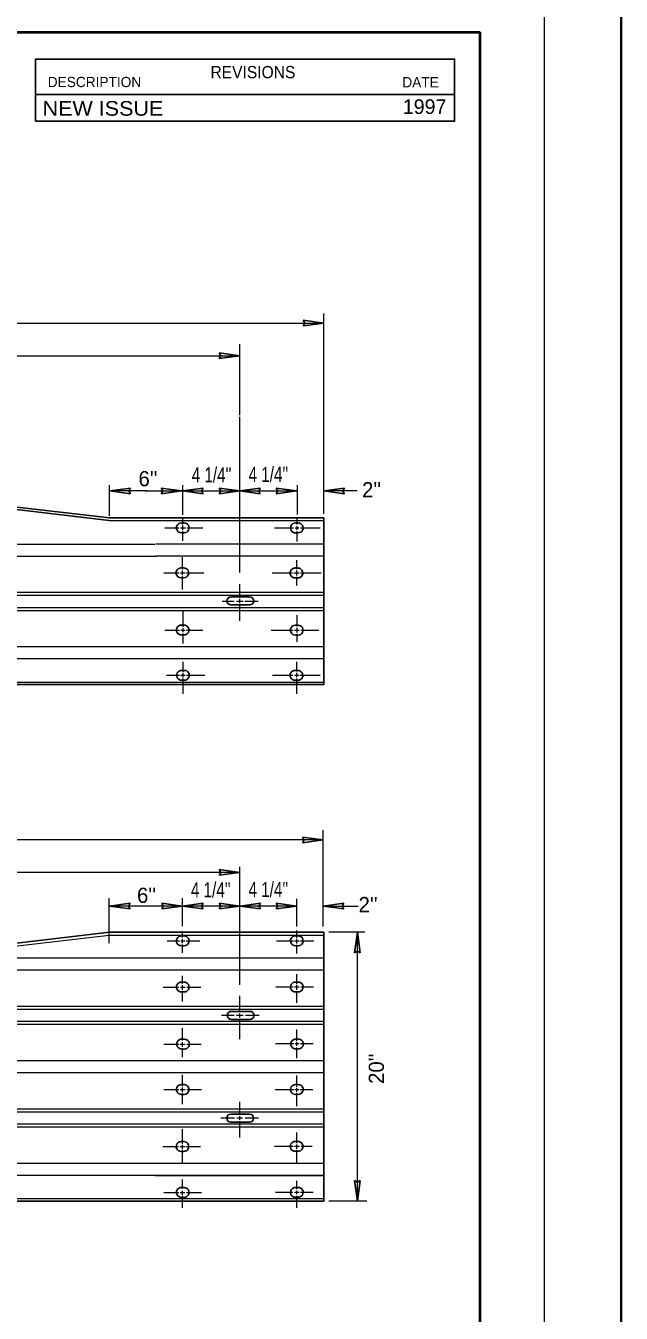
# Model space of a CAD drawing. Extents: x 650 to 1056, y -89 to 184.
# Drawn here: x 1009.9 to 1056.3, y 33.1 to 133.3 of the extents above; entities that cross this region are included whole.
import ezdxf

# ---------------------------------------------------------------- set-up
doc = ezdxf.new("R2010")
doc.units = 0
doc.header["$LTSCALE"] = 0.47
doc.layers.add('1', color=7, linetype='Continuous', lineweight=25)

msp = doc.modelspace()

# ---------------------------------------------------------------- linework, layer by layer
at = {"layer": '1', "lineweight": 13}
for p, q in [((1050.2743, -84.7214), (1050.2743, 145.2877)), ((1033.0948, 95.2964), (1033.0948, 110.8967)), ((932.6784, 110.1367), (1033.0948, 110.1367)), ((1026.5537, 102.9832), (1026.5537, 108.4915)), ((982.8621, 107.6047), (1026.5537, 107.6047)), ((1026.5537, 90.7394), (1026.5537, 102.8567)), ((1016.4054, 97.5397), (1016.4054, 95.1505)), ((1022.1066, 97.5397), (1022.1066, 95.2165)), ((1031.0252, 97.5397), (1031.0252, 95.2642)), ((1019.3038, 97.0837), (1016.4441, 97.0837)), ((1019.1958, 97.0837), (1022.0556, 97.0837)), ((1035.6902, 97.0837), (1033.0948, 97.0837)), ((1016.4054, 94.7912), (1033.1143, 94.7912)), ((1020.7292, 94.216), (1021.8216, 94.216)), ((1021.9464, 94.216), (1022.3368, 94.216)), ((1022.1324, 94.0424), (1022.1324, 94.4012)), ((1022.1328, 94.4797), (1022.1328, 94.9417)), ((1022.4309, 94.216), (1023.6831, 94.216)), ((1029.2706, 94.216), (1030.7499, 94.216)), ((1030.8669, 94.216), (1031.1632, 94.216)), ((1031.0214, 94.4672), (1031.0214, 95.0354)), ((1031.0214, 94.0607), (1031.0214, 94.3577)), ((1031.2959, 94.216), (1032.8222, 94.216)), ((1022.1302, 93.1923), (1022.1302, 93.9487)), ((1031.0214, 93.1607), (1031.0214, 93.9595)), ((932.6293, 92.9527), (1019.9541, 92.9527)), ((1020.0336, 92.9635), (1033.1143, 92.9635)), ((932.6293, 92.0227), (1020.0459, 92.0227)), ((1020.0336, 92.0335), (1033.1143, 92.0335)), ((1022.1126, 90.9637), (1022.1126, 91.9232)), ((1030.9978, 91.0053), (1030.9978, 91.6927)), ((1020.6497, 90.7109), (1021.8512, 90.7109)), ((1021.9483, 90.7109), (1022.2843, 90.7109)), ((1022.1126, 90.5417), (1022.1126, 90.8617)), ((1022.1126, 89.4235), (1022.1126, 90.4477)), ((1022.3623, 90.7109), (1023.7633, 90.7109)), ((1029.0711, 90.7109), (1030.6558, 90.7109)), ((1030.7732, 90.7109), (1031.1868, 90.7109)), ((1030.9978, 90.4972), (1030.9978, 90.9032)), ((1030.9978, 89.7247), (1030.9978, 90.4117)), ((1031.2959, 90.7109), (1032.9021, 90.7109)), ((932.6293, 89.2027), (1020.0133, 89.2027)), ((1020.0328, 89.215), (1033.1143, 89.215)), ((1026.5736, 88.783), (1026.5736, 89.821)), ((932.6293, 88.9702), (1020.0133, 88.9702)), ((1020.0328, 88.9822), (1033.1143, 88.9822)), ((1025.1999, 88.5142), (1026.1217, 88.5142)), ((1026.3013, 88.5142), (1026.8319, 88.5142)), ((1026.5736, 88.3612), (1026.5736, 88.6817)), ((1026.5736, 86.9845), (1026.5736, 88.2749)), ((1026.9568, 88.5142), (1027.9933, 88.5142)), ((932.6293, 88.0255), (1020.0133, 88.0255)), ((932.6293, 87.7927), (1020.0133, 87.7927)), ((1020.0328, 88.0267), (1033.1143, 88.0267)), ((1020.0328, 87.7942), (1033.1143, 87.7942)), ((1022.1441, 86.506), (1022.1441, 87.6944)), ((1031.0214, 86.5372), (1031.0214, 87.4132)), ((1020.7247, 86.2612), (1021.8782, 86.2612)), ((1021.9798, 86.2612), (1022.3173, 86.2612)), ((1022.1441, 86.1059), (1022.1441, 86.4119)), ((1022.4189, 86.2612), (1023.6831, 86.2612)), ((1028.9912, 86.2612), (1030.7184, 86.2612)), ((1030.8201, 86.2612), (1031.1947, 86.2612)), ((1031.0214, 86.0842), (1031.0214, 86.428)), ((1031.3196, 86.2612), (1032.7194, 86.2612)), ((1022.1441, 85.2265), (1022.1441, 86.0042)), ((1031.0214, 85.3514), (1031.0214, 85.9747)), ((932.6293, 84.973), (1020.0133, 84.973)), ((1020.0328, 84.9753), (1033.1143, 84.9753)), ((945.7419, 84.043), (1020.0407, 84.0452)), ((1020.0328, 84.0452), (1033.1143, 84.0452)), ((1022.1441, 83.0072), (1022.1441, 83.7895)), ((1030.9903, 83.0267), (1030.9903, 83.7895)), ((945.7157, 82.2202), (1020.0407, 82.222)), ((1020.0362, 82.222), (1033.1143, 82.222)), ((1020.8642, 82.7493), (1021.8624, 82.7493)), ((1021.9562, 82.7493), (1022.3173, 82.7493)), ((1022.1441, 82.5682), (1022.1441, 82.9368)), ((1022.1441, 81.2902), (1022.1441, 82.4902)), ((1022.4032, 82.7493), (1023.8424, 82.7493)), ((1029.1112, 82.7493), (1030.6948, 82.7493)), ((1030.8276, 82.7493), (1031.1789, 82.7493)), ((1030.9903, 82.597), (1030.9903, 82.9405)), ((1030.9903, 81.2902), (1030.9903, 82.495)), ((1031.2569, 82.7493), (1032.8124, 82.7493)), ((1033.0524, 63.1967), (1033.0524, 70.6972)), ((1033.0524, 69.9363), (932.6364, 69.9363)), ((1026.5612, 67.4039), (982.8692, 67.4039)), ((1026.5612, 58.6608), (1026.5612, 67.8482)), ((1016.4054, 61.9094), (1016.4054, 65.4112)), ((1022.1133, 63.2282), (1022.1133, 65.4123)), ((1031.0087, 63.196), (1031.0087, 65.3624)), ((1022.0938, 64.7917), (1016.4054, 64.7917)), ((1026.5612, 64.7875), (1022.1133, 64.7875)), ((1031.0087, 64.7875), (1026.5612, 64.7875)), ((1033.0524, 64.7875), (1035.7734, 64.7875)), ((1016.4054, 62.5102), (948.3981, 54.5917)), ((1016.4324, 62.5229), (1033.1019, 62.5229)), ((1022.1133, 62.3425), (1022.1133, 62.8502)), ((1022.1133, 61.9075), (1022.1133, 62.2154)), ((1031.0087, 62.2907), (1031.0087, 62.8952)), ((1031.0087, 61.8749), (1031.0087, 62.2132)), ((1036.2864, 62.7557), (1033.4852, 62.7557)), ((1035.7183, 41.8289), (1035.7183, 62.7592)), ((1021.8568, 62.0699), (1020.8987, 62.0699)), ((1022.2764, 62.0699), (1021.9768, 62.0699)), ((1022.1133, 61.1417), (1022.1133, 61.795)), ((1023.4547, 62.0699), (1022.3739, 62.0699)), ((1030.7361, 62.0699), (1029.4108, 62.0699)), ((1031.1711, 62.0699), (1030.8234, 62.0699)), ((1031.0087, 61.0915), (1031.0087, 61.7882)), ((1032.3369, 62.0699), (1031.2674, 62.0699)), ((1033.1019, 60.7315), (1001.1298, 60.7315)), ((1033.1019, 59.8015), (993.1427, 59.8015)), ((1022.1133, 58.7489), (1022.1133, 59.3534)), ((1031.0087, 58.7125), (1031.0087, 59.5022)), ((1021.8118, 58.4567), (1020.6028, 58.4567)), ((1022.2989, 58.4567), (1021.9539, 58.4567)), ((1022.1133, 58.2839), (1022.1133, 58.6367)), ((1022.1133, 57.3667), (1022.1133, 58.186)), ((1023.5289, 58.4567), (1022.4414, 58.4567)), ((1030.7173, 58.4815), (1029.3733, 58.4815)), ((1031.1902, 58.4815), (1030.8234, 58.4815)), ((1031.0087, 58.2873), (1031.0087, 58.6357)), ((1031.0087, 57.268), (1031.0087, 58.1812)), ((1032.2998, 58.4815), (1031.3064, 58.4815)), ((1026.5612, 56.5372), (1026.5612, 57.814)), ((1033.1019, 56.7494), (966.9298, 56.7494)), ((1033.1019, 56.9823), (968.9297, 56.9823)), ((1026.1307, 56.2837), (1025.1306, 56.2837)), ((1026.8263, 56.2837), (1026.2664, 56.2837)), ((1026.5612, 56.1119), (1026.5612, 56.4213)), ((1028.0567, 56.2837), (1026.9999, 56.2837)), ((1033.1019, 55.5715), (956.8138, 55.5715)), ((1033.1019, 55.804), (958.8103, 55.804)), ((1022.1133, 54.3412), (1022.1133, 55.2817)), ((1026.5612, 54.4372), (1026.5612, 56.0155)), ((1031.0087, 54.2837), (1031.0087, 55.1822)), ((1022.1133, 53.8312), (1022.1133, 54.1912)), ((1031.0087, 53.9167), (1031.0087, 54.1972)), ((1021.8493, 54.0123), (1020.6399, 54.0123)), ((1022.3147, 54.0123), (1021.9247, 54.0123)), ((1022.1133, 53.047), (1022.1133, 53.7415)), ((1023.5661, 54.0123), (1022.4493, 54.0123)), ((1030.7559, 54.0622), (1029.3362, 54.0622)), ((1031.1711, 54.0622), (1030.8617, 54.0622)), ((1031.0087, 52.9472), (1031.0087, 53.791)), ((1032.2627, 54.0622), (1031.2869, 54.0622)), ((1033.1019, 52.7519), (945.7772, 52.7519)), ((1033.1019, 51.8219), (945.6853, 51.8219)), ((1022.1133, 50.7704), (1022.1133, 51.6562)), ((1031.0087, 50.7104), (1031.0087, 51.6067)), ((1021.8043, 50.4989), (1020.6493, 50.4989)), ((1022.3147, 50.4989), (1021.9093, 50.4989)), ((1022.1133, 50.3054), (1022.1133, 50.6804)), ((1022.1133, 49.372), (1022.1133, 50.23)), ((1023.5758, 50.4989), (1022.4343, 50.4989)), ((1030.7586, 50.4865), (1029.3208, 50.4865)), ((1031.1591, 50.4865), (1030.8549, 50.4865)), ((1031.0087, 50.3335), (1031.0087, 50.638)), ((1031.0087, 49.2232), (1031.0087, 50.2514)), ((1032.2469, 50.4865), (1031.2461, 50.4865)), ((1026.5612, 48.565), (1026.5612, 49.552)), ((1033.1019, 49.0019), (945.7179, 49.0019)), ((1033.1019, 48.7694), (945.7179, 48.7694)), ((1026.1528, 48.2887), (1025.0904, 48.2887)), ((1026.7674, 48.2887), (1026.3328, 48.2887)), ((1026.5612, 48.1597), (1026.5612, 48.4442)), ((1028.0169, 48.2887), (1026.9774, 48.2887)), ((1033.1019, 47.8248), (945.7179, 47.8248)), ((1033.1019, 47.5919), (945.7179, 47.5919)), ((1022.1133, 46.3015), (1022.1133, 47.4352)), ((1026.5612, 46.7897), (1026.5612, 48.0697)), ((1031.0087, 46.3367), (1031.0087, 47.1872)), ((1022.1133, 45.9052), (1022.1133, 46.2047)), ((1030.7154, 46.0792), (1029.2709, 46.0792)), ((1031.2074, 46.0792), (1030.8208, 46.0792)), ((1031.0087, 45.8924), (1031.0087, 46.2502)), ((1032.1974, 46.0792), (1031.3331, 46.0792)), ((1021.7942, 46.0544), (1020.5751, 46.0544)), ((1022.2768, 46.0544), (1021.9198, 46.0544)), ((1022.1133, 44.8529), (1022.1133, 45.8185)), ((1023.5012, 46.0544), (1022.3638, 46.0544)), ((1031.0087, 44.8529), (1031.0087, 45.8054)), ((1033.1019, 44.7722), (945.7179, 44.7722)), ((1019.9889, 43.8422), (945.6909, 43.8445)), ((1022.1133, 42.793), (1022.1133, 43.5123)), ((1031.0087, 42.7612), (1031.0087, 43.4132)), ((1021.8133, 42.4912), (1020.6493, 42.4912)), ((1022.2862, 42.4912), (1021.9198, 42.4912)), ((1022.1133, 42.3385), (1022.1133, 42.6479)), ((1022.1133, 41.3267), (1022.1133, 42.2515)), ((1023.5758, 42.4912), (1022.4118, 42.4912)), ((1030.6858, 42.5039), (1029.3336, 42.5039)), ((1031.1883, 42.5039), (1030.8309, 42.5039)), ((1031.0087, 42.3742), (1031.0087, 42.6449)), ((1031.0087, 41.3267), (1031.0087, 42.2582)), ((1032.2597, 42.5039), (1031.2851, 42.5039)), ((1020.0159, 42.0198), (945.6909, 42.0213)), ((1033.1019, 42.028), (1019.8599, 42.028)), ((1036.4589, 41.8229), (1033.4852, 41.8229))]:
    msp.add_line(p, q, dxfattribs=at)
at = {"layer": '1', "lineweight": 40}
for p in [(720.2609, 132.7877), (1045.2738, -76.2804)]:
    msp.add_line(p, (1045.2738, 132.7877), dxfattribs=at)
at = {"layer": '1'}
for p, q in [((1010.6654, 127.9323), (1043.2762, 127.9323)), ((1033.0948, 110.1374), (1031.4906, 110.3579)), ((1033.0948, 110.1374), (1031.4906, 109.9177)), ((1026.5537, 107.6054), (1024.9494, 107.8255)), ((1026.5537, 107.6054), (1024.9494, 107.3852)), ((948.3977, 102.9599), (1016.4167, 94.984)), ((948.3977, 102.7237), (1016.4054, 94.7912)), ((1016.4441, 97.0844), (1018.0483, 97.3042)), ((1022.0556, 97.0844), (1020.4513, 97.3042)), ((1022.1066, 97.0829), (1023.7108, 97.303)), ((1026.5537, 97.0844), (1024.9494, 97.3042)), ((1026.5537, 97.0829), (1028.1583, 97.303)), ((1031.0019, 97.0844), (1029.3973, 97.3042)), ((1033.0948, 97.0829), (1034.6987, 97.303)), ((1016.4441, 97.0844), (1018.0483, 96.8632)), ((1022.0556, 97.0844), (1020.4513, 96.8632)), ((1022.1066, 97.0829), (1023.7108, 96.8624)), ((1026.5537, 97.0844), (1024.9494, 96.8632)), ((1026.5537, 97.0829), (1028.1583, 96.8624)), ((1031.0019, 97.0844), (1029.3973, 96.8632)), ((1033.0948, 97.0829), (1034.6987, 96.8624)), ((1016.4054, 94.984), (1033.1143, 94.984)), ((1022.0109, 94.6), (1022.2348, 94.6)), ((1030.8898, 94.5937), (1031.1133, 94.5937)), ((1033.1143, 82.0297), (1033.1143, 94.984)), ((1022.0184, 93.8339), (1022.2389, 93.8339)), ((1030.8973, 93.8267), (1031.1174, 93.8267)), ((1021.9821, 91.0982), (1022.2059, 91.0982)), ((1021.9892, 90.3314), (1022.2104, 90.3314)), ((1030.8606, 91.0912), (1031.0844, 91.0912)), ((1030.8681, 90.3247), (1031.0886, 90.3247)), ((1025.8704, 88.8427), (1027.3303, 88.8427)), ((1025.8704, 88.2149), (1027.3303, 88.2149)), ((1022.0027, 86.6485), (1022.2266, 86.6485)), ((1030.8816, 86.6414), (1031.1051, 86.6414)), ((1022.0102, 85.8817), (1022.2307, 85.8817)), ((1030.8891, 85.8745), (1031.1092, 85.8745)), ((1022.0222, 83.1299), (1022.2457, 83.1299)), ((1022.0297, 82.3634), (1022.2506, 82.3634)), ((1030.8606, 83.1224), (1031.0844, 83.1224)), ((1030.8681, 82.3563), (1031.0886, 82.3563)), ((945.7134, 82.0262), (1020.0407, 82.0297)), ((1020.0328, 82.0297), (1033.1143, 82.0297)), ((1033.0524, 69.9352), (1031.4486, 70.1568)), ((1033.0524, 69.9352), (1031.4486, 69.7157)), ((1026.5612, 67.4032), (1024.9566, 67.624)), ((1026.5612, 67.4032), (1024.9566, 67.1827)), ((1016.4197, 64.7909), (1018.0239, 65.0117)), ((1016.4197, 64.7909), (1018.0239, 64.5708)), ((1022.0867, 64.7909), (1020.4824, 65.0117)), ((1022.0867, 64.7909), (1020.4824, 64.5708)), ((1022.1133, 64.7887), (1023.7176, 65.0084)), ((1022.1133, 64.7887), (1023.7176, 64.5678)), ((1026.5612, 64.7867), (1024.9566, 65.0077)), ((1026.5612, 64.7867), (1024.9566, 64.5667)), ((1026.5612, 64.7887), (1028.1658, 65.0084)), ((1026.5612, 64.7887), (1028.1658, 64.5678)), ((1031.0087, 64.7867), (1029.4048, 65.0077)), ((1031.0087, 64.7867), (1029.4048, 64.5667)), ((1033.0524, 64.7887), (1034.6571, 65.0084)), ((1033.0524, 64.7887), (1034.6571, 64.5678)), ((1016.4077, 62.7592), (948.3977, 54.7837)), ((1033.1019, 62.7592), (1016.4054, 62.7592)), ((1022.2281, 62.4677), (1022.0079, 62.4677)), ((1031.1066, 62.4749), (1030.8857, 62.4749)), ((1033.1019, 41.8289), (1033.1019, 62.7592)), ((1035.7194, 62.7592), (1035.4986, 61.1545)), ((1035.7194, 62.7592), (1035.9388, 61.1545)), ((1022.2356, 61.7012), (1022.0113, 61.7012)), ((1031.1141, 61.7084), (1030.8906, 61.7084)), ((1022.2281, 58.1084), (1022.0079, 58.1084)), ((1022.2356, 58.8749), (1022.0113, 58.8749)), ((1031.1066, 58.1148), (1030.8857, 58.1148)), ((1031.1141, 58.8813), (1030.8906, 58.8813)), ((1027.3562, 56.602), (1025.8971, 56.602)), ((1027.3562, 55.9742), (1025.8971, 55.9742)), ((1022.2569, 54.4372), (1022.0331, 54.4372)), ((1031.1351, 54.4442), (1030.9116, 54.4442)), ((1022.2498, 53.6707), (1022.0286, 53.6707)), ((1031.1279, 53.6777), (1030.9074, 53.6777)), ((1022.2281, 50.1355), (1022.0079, 50.1355)), ((1022.2356, 50.9017), (1022.0113, 50.9017)), ((1031.1066, 50.1427), (1030.8857, 50.1427)), ((1031.1141, 50.9087), (1030.8906, 50.9087)), ((1027.3164, 48.607), (1025.8569, 48.607)), ((1027.3164, 47.9789), (1025.8569, 47.9789)), ((1022.2134, 46.4718), (1021.9899, 46.4718)), ((1031.0919, 46.4785), (1030.8684, 46.4785)), ((1022.2063, 45.7052), (1021.9854, 45.7052)), ((1031.0844, 45.712), (1030.8643, 45.712)), ((1033.1019, 43.8422), (1019.9803, 43.8422)), ((1035.7176, 41.8289), (1035.4974, 43.4335)), ((1035.7176, 41.8289), (1035.9381, 43.4335)), ((1022.2281, 42.1319), (1022.0079, 42.1319)), ((1022.2356, 42.898), (1022.0113, 42.898)), ((1031.1066, 42.139), (1030.8857, 42.139)), ((1031.1141, 42.9052), (1030.8906, 42.9052)), ((1020.0182, 41.8255), (945.6909, 41.8289)), ((1033.1019, 41.8289), (1020.0204, 41.8289))]:
    msp.add_line(p, q, dxfattribs=at)
at = {"layer": '1', "lineweight": 35}
msp.add_lwpolyline([(1056.2537, -88.9812), (686.1437, -88.9812), (686.1437, 184.0842), (1056.2537, 184.0842)], close=True, dxfattribs=at)
at = {"layer": '1'}
msp.add_lwpolyline([(1010.6654, 125.8503), (1043.2822, 125.8503), (1043.2822, 130.6863), (1010.6654, 130.6863)], close=True, dxfattribs=at)
for points in [[(1031.4906, 109.9177), (1031.6147, 110.1404), (1031.4906, 110.3579)], [(1024.9494, 107.3852), (1025.0743, 107.6072), (1024.9494, 107.8255)], [(1018.0483, 96.8632), (1017.9242, 97.0862), (1018.0483, 97.3042)], [(1020.4513, 96.8632), (1020.5754, 97.0862), (1020.4513, 97.3042)], [(1023.7108, 97.303), (1023.5859, 97.0799), (1023.7108, 96.8624)], [(1024.9494, 96.8632), (1025.0743, 97.0862), (1024.9494, 97.3042)], [(1028.1583, 97.303), (1028.0338, 97.0799), (1028.1583, 96.8624)], [(1029.3973, 96.8632), (1029.5218, 97.0862), (1029.3973, 97.3042)], [(1034.6987, 97.303), (1034.5742, 97.0799), (1034.6987, 96.8624)], [(1031.4486, 70.1568), (1031.5727, 69.9333), (1031.4486, 69.7157)], [(1024.9566, 67.624), (1025.0811, 67.4009), (1024.9566, 67.1827)], [(1018.0239, 65.0117), (1017.8991, 64.7882), (1018.0239, 64.5708)], [(1020.4824, 65.0117), (1020.6073, 64.7882), (1020.4824, 64.5708)], [(1023.7176, 64.5678), (1023.5934, 64.7909), (1023.7176, 65.0084)], [(1024.9566, 65.0077), (1025.0811, 64.7842), (1024.9566, 64.5667)], [(1028.1658, 64.5678), (1028.0409, 64.7909), (1028.1658, 65.0084)], [(1029.4048, 65.0077), (1029.5293, 64.7842), (1029.4048, 64.5667)], [(1034.6571, 64.5678), (1034.5322, 64.7909), (1034.6571, 65.0084)], [(1035.4986, 61.1545), (1035.7213, 61.2794), (1035.9388, 61.1545)], [(1035.9381, 43.4335), (1035.7146, 43.3087), (1035.4974, 43.4335)]]:
    msp.add_lwpolyline(points, dxfattribs=at)
at = {"layer": '1', "lineweight": 13}
msp.add_lwpolyline([(1022.1066, 97.0837), (1026.5537, 97.0837), (1031.0019, 97.0837)], dxfattribs=at)
at = {"layer": '1'}
for centre, start, end in [((1022.0141, 94.2165), 89.91611, 270.60689), ((1022.2345, 94.2165), 270.60689, 91.78064), ((1030.8927, 94.2096), 89.91611, 270.60689), ((1031.1132, 94.2096), 270.60689, 91.78064), ((1021.9852, 90.7142), 89.91611, 270.60689), ((1022.2057, 90.7142), 270.60689, 91.78064), ((1030.8639, 90.7072), 89.91611, 270.60689), ((1031.0843, 90.7072), 270.60689, 91.78064), ((1022.0057, 86.2644), 89.91611, 270.60689), ((1022.2262, 86.2644), 270.60689, 91.78064), ((1030.8843, 86.2574), 89.91611, 270.60689), ((1031.1048, 86.2574), 270.60689, 91.78064), ((1022.0253, 82.7458), 89.91611, 270.60689), ((1022.2458, 82.7458), 270.60689, 91.78064), ((1030.8639, 82.7388), 89.91611, 270.60689), ((1031.0843, 82.7388), 270.60689, 91.78064), ((1022.0117, 62.085), 90.60689, 271.78064), ((1022.2322, 62.085), 269.91611, 90.60689), ((1030.8904, 62.092), 90.60689, 271.78064), ((1031.1108, 62.092), 269.91611, 90.60689), ((1022.0117, 58.4906), 88.21936, 269.39311), ((1022.2322, 58.4906), 269.39311, 90.08389), ((1030.8904, 58.4976), 88.21936, 269.39311), ((1031.1108, 58.4976), 269.39311, 90.08389), ((1022.0331, 54.0534), 88.21936, 269.39311), ((1022.2536, 54.0534), 269.39311, 90.08389), ((1030.9118, 54.0603), 88.21936, 269.39311), ((1031.1322, 54.0603), 269.39311, 90.08389), ((1022.0117, 50.518), 88.21936, 269.39311), ((1022.2322, 50.518), 269.39311, 345.33051), ((1022.2322, 50.518), 345.33051, 90.08389), ((1030.8904, 50.525), 88.21936, 269.39311), ((1031.1108, 50.525), 269.39311, 90.08389), ((1021.9899, 46.0878), 88.21936, 269.39311), ((1022.2104, 46.0878), 269.39311, 90.08389), ((1030.8685, 46.0947), 88.21936, 269.39311), ((1031.089, 46.0947), 269.39311, 90.08389), ((1022.0117, 42.5143), 88.21936, 269.39311), ((1022.2322, 42.5143), 269.39311, 90.08389), ((1030.8904, 42.5212), 88.21936, 269.39311), ((1031.1108, 42.5212), 269.39311, 90.08389)]:
    msp.add_arc(centre, 0.3828, start, end, dxfattribs=at)
for centre, major_axis in [((1025.8701, 88.5286), (-0.314, 0)), ((1027.3294, 88.5286), (0.314, 0)), ((1025.8974, 56.2878), (-0.314, 0)), ((1027.3566, 56.2878), (0.314, 0)), ((1025.8574, 48.2929), (-0.314, 0)), ((1027.3166, 48.2929), (0.314, 0))]:
    msp.add_ellipse(centre, major_axis=major_axis, ratio=0.999978, start_param=4.71238898, end_param=7.85398163, dxfattribs=at)

# ---------------------------------------------------------------- texts
for s, height, p in [('DESCRIPTION', 0.7962, (1011.6127, 128.5016)), ('DATE', 0.7962, (1039.2119, 128.4828)), ('1997', 1.139, (1039.2532, 126.4121)), ("6''", 1.181, (1018.6772, 97.4485)), ("2''", 1.181, (1036.0798, 96.5887)), ("6''", 1.181, (1018.5632, 65.0377)), ("2''", 1.181, (1035.8083, 64.3165))]:
    msp.add_text(s, height=height, dxfattribs=at).set_placement(p)
for s, height, width, p in [('REVISIONS', 0.9554, 0.95, (1024.2779, 129.1893)), ('NEW ISSUE        ', 1.139, 1.1, (1011.2099, 126.2756)), ("4 1/4''", 1.181, 0.75, (1022.8202, 97.7452)), ("4 1/4''", 1.181, 0.75, (1027.2452, 97.7804)), ("4 1/4''", 1.181, 0.75, (1022.7564, 65.4677)), ("4 1/4''", 1.181, 0.75, (1027.2437, 65.4917))]:
    msp.add_text(s, height=height, dxfattribs=dict(at, width=width)).set_placement(p)
msp.add_text("20''", height=1.181, rotation=90, dxfattribs=at).set_placement((1037.7774, 50.9579))

doc.saveas('drawing.dxf')
